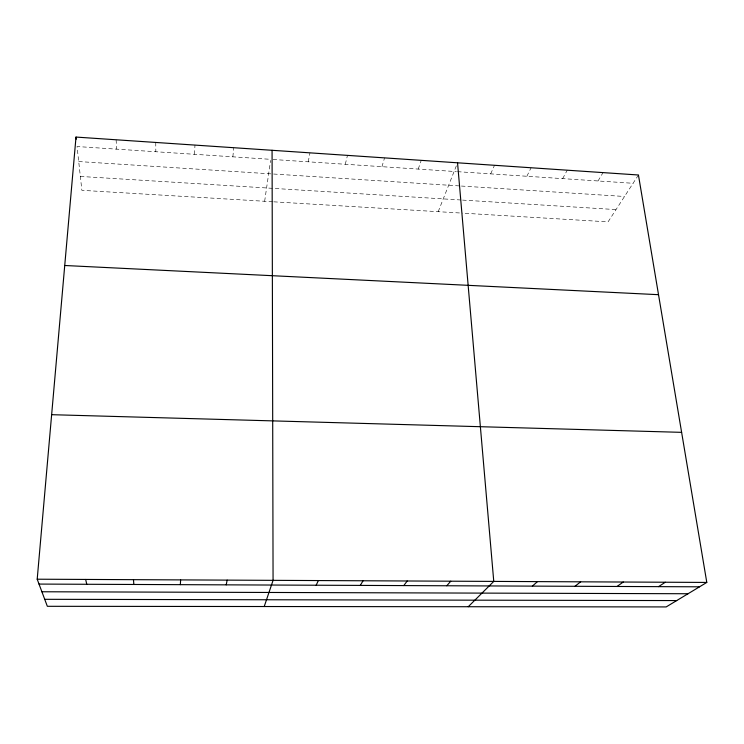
<?xml version="1.0" encoding="UTF-8"?>
<svg xmlns="http://www.w3.org/2000/svg" width="744" height="744" viewBox="0 0 744 744"><rect width="100%" height="100%" fill="white"/><g stroke="black" fill="none" stroke-linecap="round" stroke-linejoin="round"><path stroke-width="0.56" stroke-dasharray="3.72 2.79" d="M194.556 154.296L194.965 145.089M232.863 156.835L233.728 147.703M264.65 201.28L270.593 160.444M308.221 161.811L309.978 152.846M345.29 164.266L347.476 155.375M381.96 166.684L384.564 157.877M418.23 169.083L421.253 160.351M438.197 211.677L457.541 162.797M490.687 173.873L494.518 165.289M526.864 176.263L531.095 167.753M562.65 178.634L567.272 170.19M598.046 180.969L603.049 172.608M638.445 174.998L608.071 221.861L463.624 213.203M272.648 201.754L81.877 190.325L77.05 146.531L270.751 159.337M273.792 201.829L462.47 213.137M80.343 176.44L461.466 200.024M462.601 200.099L616.023 209.594M78.706 161.56L460.248 185.972M461.41 186.047L624.514 196.481M273.02 159.486L456.398 171.604M457.541 171.678L633.07 183.284M116.111 139.77L116.659 149.153M155.756 142.448L155.831 151.739"/><path stroke-width="1.12" d="M180.346 584.663L180.625 579.901M37.2 579.204L76.009 137.073L638.445 174.998L706.8 582.431L666.168 606.927L47.337 606.304L37.2 579.204L706.8 582.431M226.213 584.849L227.153 580.125M264.222 606.527L273.067 580.348L272.072 150.288M316.154 585.221L318.367 580.562M360.254 585.407L363.081 580.776M403.787 585.584L407.21 580.99M446.772 585.761L450.771 581.204M468.246 606.732L493.765 581.408L457.541 162.797M532.36 586.114L537.494 581.622M574.963 586.291L580.655 581.827M617.027 586.467L623.249 582.031M658.542 586.644L665.294 582.236M44.714 599.311L676.715 600.575M41.896 591.768L688.051 593.74M39.023 584.077L699.546 586.811M51.643 414.687L681.616 432.348M64.737 265.496L658.524 294.689M85.662 579.437L86.76 584.273M76.009 137.073L76.241 139.175M133.464 579.669L133.864 584.468"/></g></svg>
